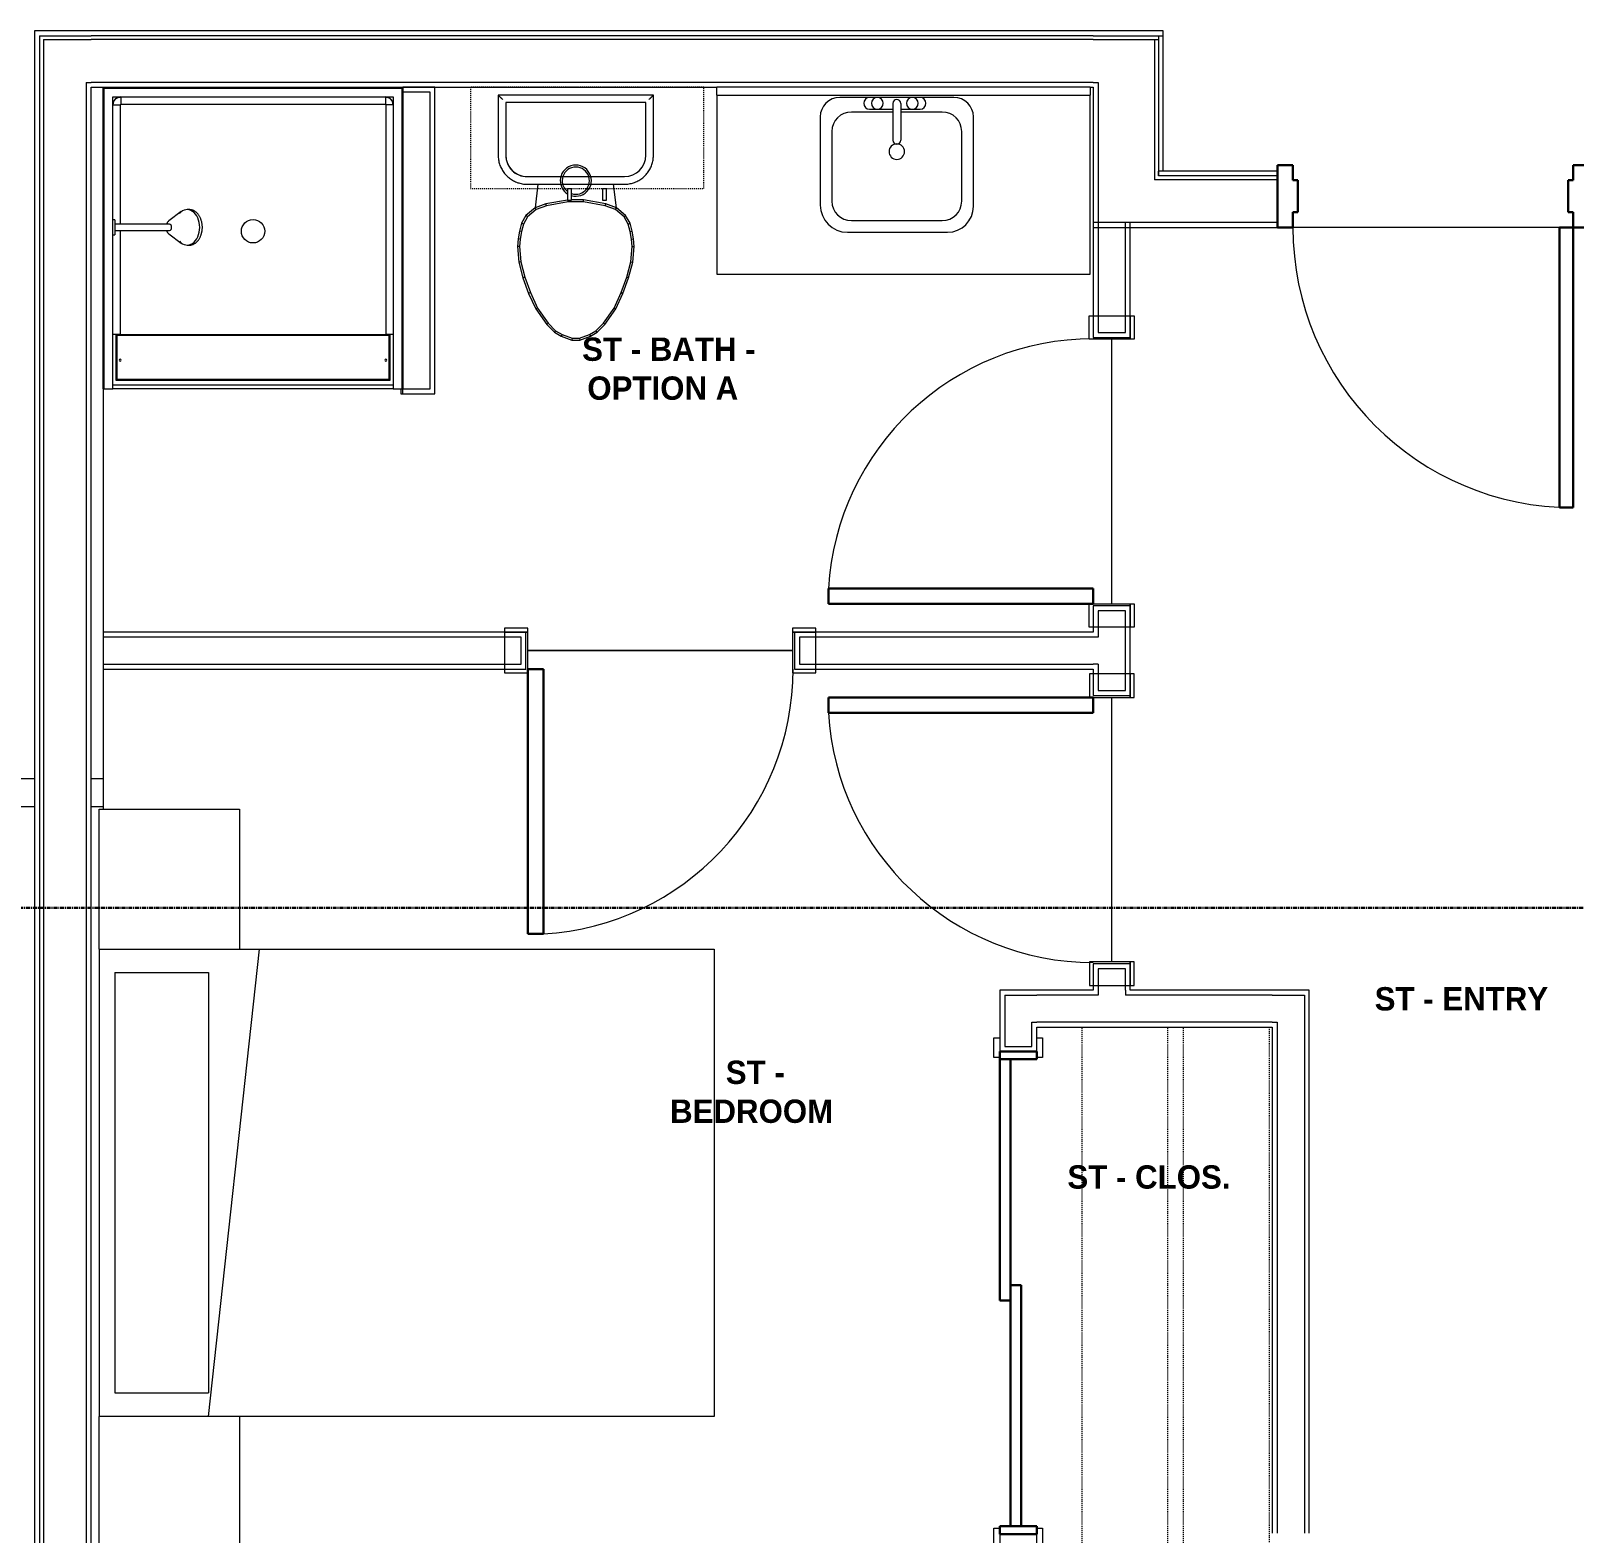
# Model space of a CAD drawing. Header units: inches. Extents: x -4093 to -1777, y 9773 to 12264.
# Drawn here: x -3410.8 to -3212.5, y 11454.9 to 11647.9 of the extents above; entities that cross this region are included whole.
import ezdxf

# ---------------------------------------------------------------- set-up
doc = ezdxf.new("R2010")
doc.units = ezdxf.units.IN
doc.header["$MEASUREMENT"] = 0
doc.linetypes.add('Dash', pattern=[0.25, 0.125, -0.125])
doc.linetypes.add('Grid Line 1_2_', pattern=[0.875, 0.5, -0.125, 0.125, -0.125])
for name, color, linetype, lineweight in [('0-1', 7, 'Continuous', 5), ('0-2', 7, 'Continuous', 9), ('0-3', 8, 'Continuous', 9), ('A-AREA-IDEN', 2, 'Continuous', 9), ('A-DOOR-1', 7, 'Continuous', 9), ('A-DOOR-2', 10, 'Continuous', 30), ('A-DOOR-FRAM-1', 10, 'Continuous', 30), ('A-FLOR-1', 7, 'Continuous', 9), ('A-FLOR-2', 192, 'Continuous', 9), ('A-WALL-1', 7, 'Continuous', 9), ('A-WALL-2', 250, 'Continuous', 18), ('I-FURN-1', 7, 'Continuous', 9), ('I-WALL-1', 7, 'Continuous', 9), ('P-SANR-FIXT-1', 7, 'Continuous', 9), ('Q-CASE-1', 7, 'Continuous', 9), ('Q-CASE-2', 7, 'Dash', 9), ('Q-CASE-HDLN-1', 7, 'Dash', 9), ('S-GRID-1', 1, 'Grid Line 1_2_', 30)]:
    doc.layers.add(name, color=color, linetype=linetype, lineweight=lineweight)
doc.styles.add('Century Gothic_B', font='GOTHICB.TTF', dxfattribs={"height": 3})

# ---------------------------------------------------------------- blocks, each defined once
blk = doc.blocks.new('SLIDING - FLUSH - SLIDING - FLUSH - 5-0 x 6-8-3203586-BACKGROUND - 2ND FLOOR')
at = {"layer": 'A-DOOR-1'}
for p, q in [((-32.75, 3.25), (-30.25, 3.25)), ((-32.75, 2.5), (-32.75, 3.25)), ((-30.25, 2.5), (-32.75, 2.5)), ((-30.25, 3.25), (-30.25, 2.5)), ((30.25, 3.25), (32.75, 3.25)), ((30.25, 2.5), (30.25, 3.25)), ((32.75, 2.5), (30.25, 2.5)), ((32.75, 3.25), (32.75, 2.5)), ((-32.75, -2.25), (-30.25, -2.25)), ((-32.75, -3), (-32.75, -2.25)), ((-30.25, -3), (-32.75, -3)), ((-30.25, -2.25), (-30.25, -3)), ((30.25, -2.25), (32.75, -2.25)), ((30.25, -3), (30.25, -2.25)), ((32.75, -3), (30.25, -3)), ((32.75, -2.25), (32.75, -3))]:
    blk.add_line(p, q, dxfattribs=at)
at = {"layer": 'A-DOOR-2'}
for p, q in [((-1, -0.88), (-1, 0.5)), ((-1, 0.5), (30, 0.5)), ((30, 0.5), (30, -0.88)), ((-30, -2.25), (-30, -0.88)), ((-30, -0.88), (1, -0.88)), ((30, -0.88), (-1, -0.88)), ((1, -0.88), (1, -2.25)), ((1, -2.25), (-30, -2.25))]:
    blk.add_line(p, q, dxfattribs=at)
at = {"layer": 'A-DOOR-FRAM-1'}
for p, q in [((-31, -2.25), (-31, 2.5)), ((-31, 2.5), (-30, 2.5)), ((-30, 2.5), (-30, -2.25)), ((30, 2.5), (31, 2.5)), ((30, -2.25), (30, 2.5)), ((31, 2.5), (31, -2.25)), ((-30, -2.25), (-31, -2.25)), ((31, -2.25), (30, -2.25))]:
    blk.add_line(p, q, dxfattribs=at)
blk = doc.blocks.new('SWING - SINGLE - FLUSH - SWING - FLUSH - 2-10 x 6-8 - PRIVACY-4346066-BACKGROUND - 2ND FLOOR')
at = {"layer": 'A-DOOR-1'}
for p, q in [((-17, 2.87), (-20, 2.87)), ((-20, 2.87), (-20, -2.38)), ((-17, -2.38), (-17, 2.87)), ((20, 2.87), (17, 2.87)), ((17, 2.87), (17, -2.38)), ((20, -2.38), (20, 2.87)), ((-20, -2.38), (-17, -2.38)), ((-17, -2.38), (-20, -2.38)), ((-20, -2.38), (-20, -2.88)), ((-20, -2.88), (-17, -2.88)), ((-17, -2.88), (-17, -2.38)), ((17, -2.38), (20, -2.38)), ((20, -2.38), (17, -2.38)), ((17, -2.38), (17, -2.88)), ((17, -2.88), (20, -2.88)), ((20, -2.88), (20, -2.38))]:
    blk.add_line(p, q, dxfattribs=at)
blk.add_arc((17, 2.37), 34.07, 93.3657, 180, dxfattribs=at)
at = {"layer": 'A-DOOR-2'}
for p, q in [((15, 2.37), (15, 36.38)), ((17, 36.38), (15, 36.38)), ((17, 2.37), (17, 36.38)), ((17, 2.37), (15, 2.37))]:
    blk.add_line(p, q, dxfattribs=at)
blk = doc.blocks.new('OD_CW_Closet - OD_CW_Closet-3786599-BACKGROUND - 2ND FLOOR')
at = {"layer": 'Q-CASE-HDLN-1'}
for p, q in [((0.74, -24), (0.74, 0)), ((0.74, 0), (68.99, 0)), ((68.99, 0), (68.99, -24)), ((0.74, -11), (68.99, -11)), ((0.74, -13), (68.99, -13)), ((68.99, -24), (0.74, -24))]:
    blk.add_line(p, q, dxfattribs=at)
blk = doc.blocks.new('SWING - SINGLE - FLUSH - SWING - FLUSH - 2-10 x 6-8 - PRIVACY-4346067-BACKGROUND - 2ND FLOOR')
at = {"layer": 'A-DOOR-1'}
for p, q in [((-17, 2.87), (-20, 2.87)), ((-20, 2.87), (-20, -2.38)), ((-17, -2.38), (-17, 2.87)), ((20, 2.87), (17, 2.87)), ((17, 2.87), (17, -2.38)), ((20, -2.38), (20, 2.87)), ((-20, -2.38), (-17, -2.38)), ((-17, -2.38), (-20, -2.38)), ((-20, -2.38), (-20, -2.88)), ((-20, -2.88), (-17, -2.88)), ((-17, -2.88), (-17, -2.38)), ((17, -2.38), (20, -2.38)), ((20, -2.38), (17, -2.38)), ((17, -2.38), (17, -2.88)), ((17, -2.88), (20, -2.88)), ((20, -2.88), (20, -2.38))]:
    blk.add_line(p, q, dxfattribs=at)
blk.add_arc((17, 2.37), 34.07, 93.3657, 180, dxfattribs=at)
at = {"layer": 'A-DOOR-2'}
for p, q in [((15, 2.37), (15, 36.38)), ((17, 36.38), (15, 36.38)), ((17, 2.37), (17, 36.38)), ((17, 2.37), (15, 2.37))]:
    blk.add_line(p, q, dxfattribs=at)
blk = doc.blocks.new('Bed-Standard - Queen 60_ x 79_-V64-BACKGROUND - 2ND FLOOR')
at = {"layer": 'I-FURN-1'}
for p, q in [((-19.31, 41.3), (40.69, 41.3)), ((-19.31, -37.7), (-19.31, 41.3)), ((40.69, 41.3), (40.69, -37.7)), ((40.69, -23.7), (-19.31, -17.13)), ((-16.31, -23.7), (37.69, -23.7)), ((-16.31, -35.7), (-16.31, -23.7)), ((37.69, -35.7), (37.69, -23.7)), ((-16.31, -35.7), (37.69, -35.7)), ((40.69, -37.7), (-19.31, -37.7))]:
    blk.add_line(p, q, dxfattribs=at)
blk = doc.blocks.new('M_Sink Vanity-Square - 500 x 440mm-1352614-BACKGROUND - 2ND FLOOR')
at = {"layer": 'P-SANR-FIXT-1'}
for p, q in [((7.96, 7.09), (-6.72, 7.09)), ((3.62, 7.09), (-2.88, 7.09)), ((0.12, 6.33), (0.12, 1.59)), ((1.12, 6.33), (1.12, 1.59)), ((-9.22, 4.59), (-9.22, -6.73)), ((0.12, 5.22), (-5.22, 5.22)), ((-2.88, 5.59), (0.12, 5.59)), ((1.12, 5.59), (3.62, 5.59)), ((6.46, 5.22), (1.12, 5.22)), ((10.46, -6.91), (10.46, 4.59)), ((-7.72, 2.72), (-7.72, -6.23)), ((8.96, -6.23), (8.96, 2.72)), ((-5.22, -8.73), (6.46, -8.73)), ((-5.72, -10.23), (7.14, -10.23))]:
    blk.add_line(p, q, dxfattribs=at)
for centre, radius, start, end in [((-6.72, 4.59), 2.5, 90, 180), ((-2.88, 6.34), 0.75, 90, 270), ((-1.88, 6.34), 0.75, 360, 180), ((-1.88, 6.34), 0.75, 180, 0), ((0.62, 6.33), 0.5, 360, 180), ((2.62, 6.34), 0.75, 360, 180), ((2.62, 6.34), 0.75, 180, 360), ((3.62, 6.34), 0.75, 270, 90), ((7.96, 4.59), 2.5, 360, 90), ((-5.22, 2.72), 2.5, 90, 180), ((6.46, 2.72), 2.5, 0, 90), ((0.62, 0.13), 1, 360, 180), ((0.62, 0.13), 1, 180, 0), ((0.62, 1.59), 0.5, 180, 0), ((-5.72, -6.73), 3.5, 180, 270), ((-5.22, -6.23), 2.5, 180, 270), ((6.46, -6.23), 2.5, 270, 0), ((7.14, -6.91), 3.32, 270, 0)]:
    blk.add_arc(centre, radius, start, end, dxfattribs=at)
blk = doc.blocks.new('Toilet-Domestic-3D - Toilet-Domestic-3D-V23-BACKGROUND - 2ND FLOOR')
at = {"layer": 'P-SANR-FIXT-1'}
for p, q in [((-0.5, 12), (-1.87, 11.5)), ((-0.46, 11.75), (-0.5, 12)), ((0.5, 12), (-0.5, 12)), ((0.46, 11.75), (0.5, 12)), ((1.87, 11.5), (0.5, 12)), ((-3.74, 10), (-5.13, 8)), ((-2.74, 11), (-3.74, 10)), ((-3.55, 9.84), (-3.74, 10)), ((-2.59, 10.8), (-3.55, 9.84)), ((-1.87, 11.5), (-2.74, 11)), ((-2.59, 10.8), (-2.74, 11)), ((-1.77, 11.27), (-2.59, 10.8)), ((-1.77, 11.27), (-1.87, 11.5)), ((-0.46, 11.75), (-1.77, 11.27)), ((0.46, 11.75), (-0.46, 11.75)), ((1.77, 11.27), (0.46, 11.75)), ((1.77, 11.27), (1.87, 11.5)), ((2.59, 10.8), (1.77, 11.27)), ((2.74, 11), (1.87, 11.5)), ((2.59, 10.8), (2.74, 11)), ((3.55, 9.84), (2.59, 10.8)), ((3.74, 10), (2.74, 11)), ((3.55, 9.84), (3.74, 10)), ((5.13, 8), (3.74, 10)), ((-5.13, 8), (-6.06, 6)), ((-4.91, 7.88), (-5.13, 8)), ((-3.55, 9.84), (-4.91, 7.88)), ((4.91, 7.88), (3.55, 9.84)), ((4.91, 7.88), (5.13, 8)), ((6.06, 6), (5.13, 8)), ((-6.06, 6), (-6.79, 4)), ((-5.83, 5.9), (-6.06, 6)), ((-4.91, 7.88), (-5.83, 5.9)), ((5.83, 5.9), (4.91, 7.88)), ((5.83, 5.9), (6.06, 6)), ((6.79, 4), (6.06, 6)), ((-6.79, 4), (-7.33, 1.99)), ((-6.55, 3.92), (-6.79, 4)), ((-5.83, 5.9), (-6.55, 3.92)), ((6.55, 3.92), (5.83, 5.9)), ((6.55, 3.92), (6.79, 4)), ((7.33, 1.99), (6.79, 4)), ((-7.33, 1.99), (-7.5, 0)), ((-7.08, 1.95), (-7.33, 1.99)), ((-6.55, 3.92), (-7.08, 1.95)), ((7.08, 1.95), (6.55, 3.92)), ((7.08, 1.95), (7.33, 1.99)), ((7.5, 0), (7.33, 1.99)), ((-7.08, 1.95), (-7.25, 0)), ((7.25, 0), (7.08, 1.95)), ((-7.25, 0), (-7.5, 0)), ((-7.5, 0), (-7.41, -1)), ((-7.16, -0.96), (-7.41, -1)), ((-7.41, -1), (-7.24, -2)), ((-7.25, 0), (-7.16, -0.96)), ((-6.99, -1.95), (-7.24, -2)), ((-7.16, -0.96), (-6.99, -1.95)), ((-6.99, -1.95), (-6.73, -2.9)), ((6.73, -2.9), (6.99, -1.95)), ((6.99, -1.95), (7.16, -0.96)), ((6.99, -1.95), (7.24, -2)), ((7.16, -0.96), (7.25, 0)), ((7.16, -0.96), (7.41, -1)), ((7.24, -2), (7.41, -1)), ((7.25, 0), (7.5, 0)), ((7.41, -1), (7.5, 0)), ((-7.24, -2), (-6.97, -3)), ((-6.73, -2.9), (-6.97, -3)), ((-6.97, -3), (-6.4, -4)), ((-6.73, -2.9), (-6.21, -3.84)), ((-6.4, -4), (-6.21, -3.84)), ((-6.21, -3.84), (-5.08, -4.78)), ((5.08, -4.78), (6.21, -3.84)), ((6.21, -3.84), (6.73, -2.9)), ((6.21, -3.84), (6.4, -4)), ((6.4, -4), (6.97, -3)), ((6.73, -2.9), (6.97, -3)), ((6.97, -3), (7.24, -2)), ((-6.4, -4), (-5.21, -5)), ((-5.08, -4.78), (-5.21, -5)), ((-5.21, -5), (-4.86, -8.02)), ((-5.21, -5), (-3.84, -5.5)), ((-5.08, -4.78), (-3.77, -5.26)), ((-3.77, -5.26), (-3.84, -5.5)), ((-3.84, -5.5), (-1, -6)), ((-3.77, -5.26), (-0.98, -5.75)), ((-0.98, -5.75), (-1, -6)), ((-0.98, -5.75), (0.98, -5.75)), ((0.98, -5.75), (3.77, -5.26)), ((0.98, -5.75), (1, -5.98)), ((1.05, -5.99), (3.84, -5.5)), ((3.77, -5.26), (5.08, -4.78)), ((3.77, -5.26), (3.84, -5.5)), ((3.84, -5.5), (5.21, -5)), ((4.86, -8.02), (5.21, -5)), ((5.08, -4.78), (5.21, -5)), ((5.21, -5), (6.4, -4)), ((-1, -6), (0.56, -6)), ((6.25, -8.02), (-6.25, -8.02)), ((6.25, -9), (-6.25, -9)), ((6.25, -9), (-6.25, -9)), ((-9.98, -11.75), (-9.98, -19.48)), ((-9, -11.75), (-9, -18.5)), ((-9, -11.75), (-9, -18.5)), ((9, -18.5), (9, -11.75)), ((9, -18.5), (9, -11.75)), ((9.98, -19.48), (9.98, -11.75)), ((-9.98, -19.48), (-9.86, -19.36)), ((-9.98, -19.48), (9.98, -19.48)), ((-9, -18.5), (9, -18.5)), ((-9, -18.5), (9, -18.5)), ((9.86, -19.36), (9.98, -19.48))]:
    blk.add_line(p, q, dxfattribs=at)
at = {"layer": 'P-SANR-FIXT-1', "flags": 128}
for points in [[(-6.25, -8.02), (-6.4, -8.03), (-6.55, -8.03), (-6.7, -8.05), (-6.84, -8.07), (-6.99, -8.1), (-7.14, -8.13), (-7.28, -8.17), (-7.42, -8.21), (-7.56, -8.26), (-7.7, -8.32), (-7.84, -8.38), (-7.97, -8.44), (-8.1, -8.52), (-8.23, -8.59), (-8.35, -8.67), (-8.48, -8.76), (-8.59, -8.85), (-8.71, -8.95), (-8.82, -9.05), (-8.92, -9.15), (-9.03, -9.26), (-9.12, -9.38), (-9.22, -9.49), (-9.3, -9.61), (-9.39, -9.74), (-9.46, -9.86), (-9.54, -9.99), (-9.6, -10.13), (-9.67, -10.26), (-9.72, -10.4), (-9.78, -10.54), (-9.82, -10.68), (-9.86, -10.83), (-9.89, -10.97), (-9.92, -11.12), (-9.95, -11.26), (-9.96, -11.41), (-9.97, -11.56), (-9.98, -11.71), (-9.98, -11.75)], [(9.98, -11.75), (9.97, -11.6), (9.97, -11.45), (9.95, -11.3), (9.93, -11.16), (9.9, -11.01), (9.87, -10.86), (9.83, -10.72), (9.79, -10.58), (9.74, -10.44), (9.68, -10.3), (9.62, -10.16), (9.56, -10.03), (9.48, -9.9), (9.41, -9.77), (9.33, -9.65), (9.24, -9.52), (9.15, -9.41), (9.05, -9.29), (8.95, -9.18), (8.85, -9.08), (8.74, -8.97), (8.62, -8.88), (8.51, -8.78), (8.39, -8.7), (8.26, -8.61), (8.14, -8.54), (8.01, -8.46), (7.87, -8.4), (7.74, -8.33), (7.6, -8.28), (7.46, -8.22), (7.32, -8.18), (7.17, -8.14), (7.03, -8.11), (6.88, -8.08), (6.74, -8.05), (6.59, -8.04), (6.44, -8.03), (6.29, -8.02), (6.25, -8.02)]]:
    blk.add_lwpolyline(points, dxfattribs=at)
at = {"layer": 'P-SANR-FIXT-1'}
for centre, radius, start, end in [((0, -8.48), 2, 73.137, 0), ((0, -8.48), 1.75, 70.983, 0), ((0, -8.48), 2, 0, 57.9286), ((0, -8.48), 1.75, 0, 51.2446), ((-6.25, -11.75), 2.75, 90, 180), ((-6.25, -11.75), 2.75, 90, 180), ((6.25, -11.75), 2.75, 0, 90), ((6.25, -11.75), 2.75, 360, 90)]:
    blk.add_arc(centre, radius, start, end, dxfattribs=at)
for points in [[(-9.98, -19.48), (-9.98, -19.48), (-9.98, -19.48), (-9.98, -19.48)], [(9.98, -19.48), (9.98, -19.48), (9.98, -19.48), (9.98, -19.48)]]:
    blk.add_open_spline(points, degree=3, dxfattribs=at)
for points, knots in [([(-9.86, -19.36), (-9.86, -19.36), (-9.85, -19.35), (-9.82, -19.32), (-9.8, -19.3), (-9.78, -19.28), (-9.75, -19.25), (-9.71, -19.21), (-9.66, -19.16), (-9.6, -19.1), (-9.55, -19.05), (-9.47, -18.97), (-9.41, -18.91), (-9.37, -18.87)], [0, 0, 0, 0, 0.166667, 0.25, 0.291667, 0.333333, 0.416667, 0.5, 0.583333, 0.666667, 0.75, 0.833333, 1, 1, 1, 1]), ([(9.37, -18.87), (9.41, -18.91), (9.47, -18.97), (9.55, -19.05), (9.6, -19.1), (9.66, -19.16), (9.71, -19.21), (9.75, -19.25), (9.78, -19.28), (9.8, -19.3), (9.82, -19.32), (9.85, -19.35), (9.86, -19.36), (9.86, -19.36)], [-1, -1, -1, -1, -0.833333, -0.75, -0.666667, -0.583333, -0.5, -0.416667, -0.333333, -0.291667, -0.25, -0.166667, 0, 0, 0, 0])]:
    blk.add_open_spline(points, degree=3, knots=knots, dxfattribs=at)
blk = doc.blocks.new('Bath Vanity - Bath Vanity 48_-V24-BACKGROUND - 2ND FLOOR')
at = {"layer": 'Q-CASE-1'}
for p, q in [((-23.26, -1), (-23.26, -24)), ((24.74, -24), (24.74, -1)), ((-23.26, -24), (24.74, -24))]:
    blk.add_line(p, q, dxfattribs=at)
blk = doc.blocks.new('BATHROOM MIRROR - BATHROOM MIRROR 48_-3124766-BACKGROUND - 2ND FLOOR')
at = {"layer": 'Q-CASE-1'}
for p, q in [((24.74, 24), (-23.26, 24)), ((-23.26, 23), (-23.26, 24)), ((24.74, 24), (24.74, 23)), ((-23.26, 23), (24.74, 23))]:
    blk.add_line(p, q, dxfattribs=at)
blk = doc.blocks.new('300 Series Wall Hung Cabinet_326 - 30_-2909952-BACKGROUND - 2ND FLOOR')
at = {"layer": 'Q-CASE-1'}
for p, q in [((-2.5, -13.19), (-2.01, -13.19)), ((-2.5, -13.19), (-2.5, -14.69)), ((-2.01, -14.69), (-2.01, -13.19)), ((2, -13.19), (2.49, -13.19)), ((2, -13.19), (2, -14.69)), ((2.49, -14.69), (2.49, -13.19)), ((-2.5, -14.69), (-2.01, -14.69)), ((2, -14.69), (2.49, -14.69))]:
    blk.add_line(p, q, dxfattribs=at)
at = {"layer": 'Q-CASE-2'}
for p, q in [((15, -0.19), (-15, -0.19)), ((-15, -0.19), (-15, -13.19)), ((15, -13.19), (15, -0.19)), ((-15, -13.19), (15, -13.19))]:
    blk.add_line(p, q, dxfattribs=at)
blk = doc.blocks.new('SWING - SINGLE - FLUSH - SWING - FLUSH - 2-10 x 6-8 - PRIVACY-4346070-BACKGROUND - 2ND FLOOR')
at = {"layer": 'A-DOOR-1'}
for p, q in [((-20, 2.37), (-20, 2.87)), ((-20, 2.87), (-17, 2.87)), ((-20, 2.37), (-17, 2.37)), ((-20, -2.88), (-20, 2.37)), ((-17, 2.37), (-20, 2.37)), ((-17, 2.87), (-17, 2.37)), ((-17, 2.37), (-17, -2.88)), ((17, 2.37), (17, 2.87)), ((17, 2.87), (20, 2.87)), ((17, 2.37), (20, 2.37)), ((17, -2.88), (17, 2.37)), ((20, 2.37), (17, 2.37)), ((20, 2.87), (20, 2.37)), ((20, 2.37), (20, -2.88)), ((-17, -2.88), (-20, -2.88)), ((20, -2.88), (17, -2.88))]:
    blk.add_line(p, q, dxfattribs=at)
blk.add_arc((17, -2.38), 34.07, 180, 266.6343, dxfattribs=at)
at = {"layer": 'A-DOOR-2'}
for p, q in [((15, -2.38), (15, -36.38)), ((17, -2.38), (15, -2.38)), ((17, -2.38), (17, -36.38)), ((17, -36.38), (15, -36.38))]:
    blk.add_line(p, q, dxfattribs=at)
blk = doc.blocks.new('Table-Night Stand - 18_ x 18_ x 24_-1372838-BACKGROUND - 2ND FLOOR')
at = {"layer": 'I-FURN-1'}
for p, q in [((0.15, 0), (18.15, 0)), ((18.15, 0), (18.15, -18)), ((18.15, -18), (0.15, -18))]:
    blk.add_line(p, q, dxfattribs=at)
blk = doc.blocks.new('Table-Night Stand - 18_ x 18_ x 24_-V10-BACKGROUND - 2ND FLOOR')
at = {"layer": 'I-FURN-1'}
for p, q in [((0.15, 0), (18.15, 0)), ((0.15, -18), (0.15, 0)), ((18.15, -18), (0.15, -18))]:
    blk.add_line(p, q, dxfattribs=at)
blk = doc.blocks.new('The Shower - The Shower-V88-BACKGROUND - 2ND FLOOR')
at = {"layer": 'P-SANR-FIXT-1'}
for p, q in [((0, 39.25), (0.12, 39.25)), ((0, 0.5), (0, 39.25)), ((1.25, 39.25), (0.12, 39.25)), ((0.12, 0.62), (0.12, 39.25)), ((1.25, 39.25), (37.25, 39.25)), ((1.25, 38.75), (1.25, 39.25)), ((1.25, 1.75), (1.25, 39.25)), ((37.25, 38.75), (1.25, 38.75)), ((1.62, 38.13), (1.62, 32.27)), ((36.88, 38.13), (1.62, 38.13)), ((36.75, 38), (1.75, 38)), ((1.75, 38), (1.75, 32.38)), ((36.75, 32.38), (36.75, 38)), ((36.88, 32.27), (36.88, 38.13)), ((37.25, 39.25), (37.25, 38.75)), ((38.38, 39.25), (37.25, 39.25)), ((37.25, 39.25), (37.25, 19.48)), ((38.38, 39.25), (38.5, 39.25)), ((38.38, 39.25), (38.38, 0.62)), ((38.5, 39.25), (38.5, 0.5)), ((1.75, 32.38), (36.75, 32.38)), ((2.2, 2.75), (2.2, 32.27)), ((36.3, 32.27), (2.2, 32.27)), ((36.3, 18.89), (36.3, 32.27)), ((36.3, 2.75), (36.3, 18.11)), ((37.25, 17.52), (37.25, 1.75)), ((1.28, 2.51), (1.3, 2.43)), ((1.4, 2.23), (1.42, 2.2)), ((1.51, 2.08), (1.58, 2.01)), ((2.25, 2.7), (36.25, 2.7)), ((36.92, 2.01), (36.99, 2.08)), ((37.08, 2.2), (37.1, 2.23)), ((37.2, 2.43), (37.22, 2.51)), ((38.5, 0.5), (0, 0.5)), ((38.38, 0.62), (0.12, 0.62)), ((37.25, 1.75), (1.25, 1.75)), ((1.7, 1.92), (1.73, 1.9)), ((1.93, 1.8), (2.01, 1.78)), ((2.25, 1.75), (2.25, 1.77)), ((2.25, 1.77), (36.25, 1.77)), ((36.25, 1.75), (36.25, 1.77)), ((36.49, 1.78), (36.57, 1.8)), ((36.77, 1.9), (36.8, 1.92))]:
    blk.add_line(p, q, dxfattribs=at)
blk.add_circle((19.25, 19), 1.5, dxfattribs=at)
for centre, radius, start, end in [((2.2, 35.56), 0.125, 0, 180), ((2.2, 35.56), 0.125, 180, 0), ((36.3, 35.56), 0.125, 0, 180), ((36.3, 35.56), 0.125, 180, 0), ((2.25, 2.75), 1, 180, 270), ((36.25, 2.75), 1, 270, 0)]:
    blk.add_arc(centre, radius, start, end, dxfattribs=at)
for centre, major_axis, start_param, end_param in [((2.2, 32.28), (-0.95, 0), 0, 1.570796), ((36.3, 32.28), (0.95, 0), 4.712389, 6.283185)]:
    blk.add_ellipse(centre, major_axis=major_axis, ratio=0.019505, start_param=start_param, end_param=end_param, dxfattribs=at)
for points, knots in [([(1.25, 2.77), (1.25, 2.77), (1.27, 2.76), (1.4, 2.76), (1.64, 2.75), (1.95, 2.75), (2.12, 2.75), (2.2, 2.75)], [-1, -1, -1, -1, -0.833333, -0.666667, -0.333333, -0.166667, 0, 0, 0, 0]), ([(1.25, 2.77), (1.25, 2.7), (1.26, 2.57), (1.34, 2.32), (1.52, 2.04), (1.8, 1.86), (2.05, 1.78), (2.18, 1.77), (2.25, 1.77)], [-1, -1, -1, -1, -0.875, -0.75, -0.5, -0.25, -0.125, 0, 0, 0, 0]), ([(1.59, 2), (1.54, 2.04), (1.47, 2.12), (1.41, 2.21), (1.38, 2.25)], [0.4611793, 0.4611793, 0.4611793, 0.4611793, 0.5714286, 0.6665731, 0.6665731, 0.6665731, 0.6665731]), ([(2.2, 2.75), (2.2, 2.74), (2.2, 2.74), (2.2, 2.73), (2.21, 2.72), (2.21, 2.72), (2.22, 2.71), (2.23, 2.71), (2.24, 2.7), (2.24, 2.7), (2.25, 2.7), (2.25, 2.7)], [-1, -1, -1, -1, -0.833333, -0.75, -0.666667, -0.583333, -0.416667, -0.291667, -0.208333, -0.083333, 0, 0, 0, 0]), ([(36.25, 1.77), (36.32, 1.77), (36.45, 1.78), (36.7, 1.86), (36.98, 2.04), (37.16, 2.32), (37.24, 2.57), (37.25, 2.7), (37.25, 2.77)], [-1, -1, -1, -1, -0.875, -0.75, -0.5, -0.25, -0.125, 0, 0, 0, 0]), ([(36.25, 2.7), (36.26, 2.7), (36.26, 2.7), (36.27, 2.7), (36.28, 2.71), (36.28, 2.71), (36.29, 2.72), (36.29, 2.73), (36.3, 2.74), (36.3, 2.74), (36.3, 2.75), (36.3, 2.75)], [-1, -1, -1, -1, -0.833333, -0.75, -0.666667, -0.583333, -0.416667, -0.291667, -0.208333, -0.083333, 0, 0, 0, 0]), ([(36.25, 1.8), (36.25, 1.82), (36.25, 1.91), (36.25, 2.14), (36.25, 2.45), (36.25, 2.62), (36.25, 2.7)], [-0.8333333, -0.8333333, -0.8333333, -0.8333333, -0.6666667, -0.3333333, -0.1666667, 0, 0, 0, 0]), ([(37.01, 2.1), (36.97, 2.05), (36.89, 1.97), (36.79, 1.91), (36.75, 1.88)], [0.4475924, 0.4475924, 0.4475924, 0.4475924, 0.5714286, 0.6665731, 0.6665731, 0.6665731, 0.6665731]), ([(37.19, 2.42), (37.18, 2.38), (37.16, 2.33), (37.13, 2.27), (37.12, 2.25)], [0.2174647, 0.2174647, 0.2174647, 0.2174647, 0.2857143, 0.3333068, 0.3333068, 0.3333068, 0.3333068]), ([(2.25, 1.75), (2.17, 1.75), (2.03, 1.77), (1.86, 1.82), (1.77, 1.87), (1.75, 1.88)], [0, 0, 0, 0, 0.1428571, 0.2857143, 0.3333068, 0.3333068, 0.3333068, 0.3333068]), ([(36.75, 1.88), (36.7, 1.85), (36.59, 1.8), (36.42, 1.76), (36.31, 1.75), (36.25, 1.75)], [0.6666667, 0.6666667, 0.6666667, 0.6666667, 0.7857143, 0.8928571, 1, 1, 1, 1])]:
    blk.add_open_spline(points, degree=3, knots=knots, dxfattribs=at)
for points in [[(1.25, 2.71), (1.25, 2.72), (1.25, 2.74), (1.25, 2.75)], [(1.38, 2.25), (1.37, 2.27), (1.36, 2.3), (1.35, 2.32)], [(2.25, 1.8), (2.25, 1.82), (2.25, 1.88), (2.25, 2.03), (2.25, 2.22), (2.25, 2.45), (2.25, 2.62), (2.25, 2.7)], [(37.25, 2.77), (37.25, 2.77), (37.23, 2.76), (37.13, 2.76), (36.98, 2.76), (36.78, 2.75), (36.55, 2.75), (36.38, 2.75), (36.3, 2.75)], [(37.12, 2.25), (37.09, 2.21), (37.07, 2.18), (37.04, 2.14)], [(37.25, 2.75), (37.25, 2.72), (37.25, 2.7), (37.25, 2.67)], [(1.75, 1.88), (1.71, 1.91), (1.67, 1.94), (1.63, 1.97)]]:
    blk.add_open_spline(points, degree=3, dxfattribs=at)
blk = doc.blocks.new('Shower Head - Shower Head-3265626-BACKGROUND - 2ND FLOOR')
at = {"layer": 'P-SANR-FIXT-1'}
for p, q in [((-0.98, 0), (-0.98, -0.26)), ((-0.98, 0), (0.98, 0)), ((0.98, -0.26), (-0.98, -0.26)), ((-0.39, -0.26), (-0.39, -1)), ((0.39, -1), (0.39, -0.26)), ((0.98, -0.26), (0.98, 0)), ((-0.84, -7.19), (-2.02, -8.78)), ((-0.39, -6.01), (-0.39, -7.27)), ((0.39, -7.27), (0.39, -6.01)), ((2.02, -8.78), (0.84, -7.19)), ((-2.28, -9.54), (-2.28, -9.81)), ((2.28, -9.81), (2.28, -9.54))]:
    blk.add_line(p, q, dxfattribs=at)
at = {"layer": 'P-SANR-FIXT-1', "flags": 128}
for points in [[(-0.39, -1), (-0.39, -1.29), (-0.39, -1.57), (-0.39, -1.85), (-0.39, -2.13), (-0.39, -2.41), (-0.39, -2.69), (-0.39, -2.96), (-0.39, -3.23), (-0.39, -3.5), (-0.39, -3.76), (-0.39, -4.02), (-0.39, -4.27), (-0.39, -4.52), (-0.39, -4.77), (-0.39, -5), (-0.39, -5.23), (-0.39, -5.46), (-0.39, -5.67), (-0.39, -5.88), (-0.39, -6.01)], [(0.39, -6.01), (0.39, -5.81), (0.39, -5.6), (0.39, -5.38), (0.39, -5.15), (0.39, -4.92), (0.39, -4.68), (0.39, -4.43), (0.39, -4.18), (0.39, -3.93), (0.39, -3.67), (0.39, -3.4), (0.39, -3.13), (0.39, -2.86), (0.39, -2.59), (0.39, -2.31), (0.39, -2.03), (0.39, -1.75), (0.39, -1.46), (0.39, -1.18), (0.39, -1)], [(-0.39, -6.87), (-0.43, -6.88), (-0.46, -6.9), (-0.49, -6.91), (-0.52, -6.93), (-0.55, -6.94), (-0.58, -6.96), (-0.61, -6.98), (-0.64, -7), (-0.67, -7.03), (-0.7, -7.05), (-0.73, -7.07), (-0.76, -7.1), (-0.78, -7.13), (-0.81, -7.16), (-0.83, -7.19), (-0.84, -7.19)], [(0.84, -7.19), (0.81, -7.16), (0.79, -7.13), (0.76, -7.1), (0.73, -7.08), (0.7, -7.05), (0.68, -7.03), (0.65, -7.01), (0.62, -6.98), (0.59, -6.97), (0.56, -6.95), (0.53, -6.93), (0.49, -6.91), (0.46, -6.9), (0.43, -6.89), (0.4, -6.87)], [(-2.28, -9.81), (-2.28, -9.88), (-2.28, -9.95), (-2.27, -10.02), (-2.25, -10.09), (-2.24, -10.16), (-2.21, -10.23), (-2.19, -10.3), (-2.16, -10.36), (-2.13, -10.43), (-2.09, -10.49), (-2.05, -10.55), (-2.01, -10.61), (-1.97, -10.67), (-1.92, -10.73), (-1.86, -10.79), (-1.81, -10.84), (-1.75, -10.89), (-1.69, -10.94), (-1.63, -10.99), (-1.57, -11.04), (-1.5, -11.08), (-1.43, -11.12), (-1.36, -11.16), (-1.28, -11.2), (-1.21, -11.24), (-1.13, -11.27), (-1.05, -11.3), (-0.97, -11.33), (-0.89, -11.36), (-0.81, -11.38), (-0.72, -11.4), (-0.64, -11.42), (-0.55, -11.44), (-0.47, -11.45), (-0.38, -11.46), (-0.29, -11.47), (-0.2, -11.48), (-0.11, -11.49), (-0.02, -11.49), (0, -11.49)], [(0, -11.49), (0.09, -11.49), (0.18, -11.48), (0.27, -11.48), (0.35, -11.47), (0.44, -11.46), (0.53, -11.44), (0.62, -11.43), (0.7, -11.41), (0.79, -11.39), (0.87, -11.36), (0.95, -11.34), (1.03, -11.31), (1.11, -11.28), (1.19, -11.25), (1.26, -11.21), (1.34, -11.17), (1.41, -11.13), (1.48, -11.09), (1.55, -11.05), (1.61, -11), (1.68, -10.95), (1.74, -10.9), (1.8, -10.85), (1.85, -10.8), (1.9, -10.74), (1.95, -10.69), (2, -10.63), (2.04, -10.57), (2.08, -10.51), (2.12, -10.44), (2.15, -10.38), (2.18, -10.31), (2.21, -10.25), (2.23, -10.18), (2.25, -10.11), (2.26, -10.04), (2.27, -9.97), (2.28, -9.9), (2.28, -9.83), (2.28, -9.81)]]:
    blk.add_lwpolyline(points, dxfattribs=at)
at = {"layer": 'P-SANR-FIXT-1'}
for centre, major_axis, start_param, end_param in [((0, -7.27), (0.394, 0), 3.141593, 4.712389), ((0, -7.27), (-0.394, 0), 1.570796, 3.141593), ((0, -9.54), (2.28, 0), 2.468394, 4.712389), ((0, -9.54), (-2.28, 0), 1.570796, 3.814791)]:
    blk.add_ellipse(centre, major_axis=major_axis, ratio=0.707107, start_param=start_param, end_param=end_param, dxfattribs=at)
blk = doc.blocks.new('CTR - 1st Phase - Unit Layouts_rvt-1-BACKGROUND - 2ND FLOOR')
at = {"layer": 'A-FLOR-1'}
for p, q in [((-3214.39, 11622.61), (-3248.64, 11622.61)), ((-3271.92, 11574.24), (-3271.92, 11608.24)), ((-3401.49, 11601.87), (-3401.49, 11570.62)), ((-3312.92, 11568.24), (-3346.92, 11568.24)), ((-3346.92, 11568.24), (-3312.92, 11568.24)), ((-3401.49, 11565.87), (-3401.49, 11547.87)), ((-3271.92, 11528.24), (-3271.92, 11562.24))]:
    blk.add_line(p, q, dxfattribs=at)
at = {"layer": 'A-WALL-1'}
for p, q in [((-3359.49, 11640.62), (-3362.99, 11640.62)), ((-3358.86, 11640.62), (-3359.49, 11640.62)), ((-3358.86, 11601.24), (-3358.86, 11640.62)), ((-3274.3, 11623.24), (-3274.3, 11608.49)), ((-3269.55, 11623.24), (-3274.3, 11623.24)), ((-3269.55, 11608.49), (-3269.55, 11623.24)), ((-3274.3, 11608.49), (-3269.55, 11608.49)), ((-3363.24, 11601.87), (-3363.24, 11601.24)), ((-3363.24, 11601.24), (-3362.99, 11601.24)), ((-3362.99, 11601.24), (-3359.49, 11601.24)), ((-3359.49, 11601.24), (-3358.86, 11601.24)), ((-3274.3, 11573.99), (-3274.3, 11570.62)), ((-3269.55, 11573.99), (-3274.3, 11573.99)), ((-3269.55, 11562.49), (-3269.55, 11573.99)), ((-3347.17, 11570.62), (-3401.49, 11570.62)), ((-3401.49, 11570.62), (-3401.49, 11565.87)), ((-3347.17, 11565.87), (-3347.17, 11570.62)), ((-3274.3, 11570.62), (-3312.67, 11570.62)), ((-3312.67, 11570.62), (-3312.67, 11565.87)), ((-3401.49, 11565.87), (-3347.17, 11565.87)), ((-3312.67, 11565.87), (-3274.3, 11565.87)), ((-3274.3, 11565.87), (-3274.3, 11562.49)), ((-3274.3, 11562.49), (-3269.55, 11562.49)), ((-3274.3, 11527.99), (-3274.3, 11524.62)), ((-3269.55, 11527.99), (-3274.3, 11527.99)), ((-3269.55, 11524.62), (-3269.55, 11527.99)), ((-3286.3, 11524.62), (-3286.3, 11516.74)), ((-3285.67, 11524.62), (-3286.3, 11524.62)), ((-3281.55, 11524.62), (-3285.67, 11524.62)), ((-3274.3, 11524.62), (-3281.55, 11524.62)), ((-3251.3, 11524.62), (-3269.55, 11524.62)), ((-3247.17, 11524.62), (-3251.3, 11524.62)), ((-3246.55, 11524.62), (-3247.17, 11524.62)), ((-3246.55, 11454.86), (-3246.55, 11524.62)), ((-3281.55, 11516.74), (-3281.55, 11519.87)), ((-3281.55, 11519.87), (-3251.3, 11519.87)), ((-3251.3, 11519.87), (-3251.3, 11454.86)), ((-3286.3, 11516.74), (-3281.55, 11516.74))]:
    blk.add_line(p, q, dxfattribs=at)
at = {"layer": 'A-WALL-2'}
for p, q in [((-3359.49, 11639.99), (-3362.99, 11639.99)), ((-3359.49, 11601.87), (-3359.49, 11639.99)), ((-3273.67, 11623.24), (-3273.67, 11609.12)), ((-3270.17, 11609.12), (-3270.17, 11623.24)), ((-3273.67, 11609.12), (-3271.92, 11609.12)), ((-3271.92, 11609.12), (-3270.17, 11609.12)), ((-3362.99, 11601.24), (-3362.99, 11601.87)), ((-3362.99, 11601.87), (-3359.49, 11601.87)), ((-3362.99, 11601.24), (-3362.99, 11601.87)), ((-3273.67, 11573.37), (-3273.67, 11569.99)), ((-3271.92, 11573.37), (-3273.67, 11573.37)), ((-3270.17, 11573.37), (-3271.92, 11573.37)), ((-3270.17, 11563.12), (-3270.17, 11573.37)), ((-3347.8, 11569.99), (-3401.49, 11569.99)), ((-3347.8, 11568.24), (-3347.8, 11569.99)), ((-3274.3, 11569.99), (-3312.05, 11569.99)), ((-3312.05, 11569.99), (-3312.05, 11568.24)), ((-3273.67, 11569.99), (-3274.3, 11569.99)), ((-3347.8, 11566.49), (-3347.8, 11568.24)), ((-3312.05, 11568.24), (-3312.05, 11566.49)), ((-3401.49, 11566.49), (-3347.8, 11566.49)), ((-3312.05, 11566.49), (-3274.3, 11566.49)), ((-3273.67, 11566.49), (-3274.3, 11566.49)), ((-3273.67, 11566.49), (-3273.67, 11563.12)), ((-3273.67, 11563.12), (-3271.92, 11563.12)), ((-3271.92, 11563.12), (-3270.17, 11563.12)), ((-3273.67, 11527.37), (-3273.67, 11524.62)), ((-3271.92, 11527.37), (-3273.67, 11527.37)), ((-3270.17, 11527.37), (-3271.92, 11527.37)), ((-3270.17, 11524.62), (-3270.17, 11527.37)), ((-3285.67, 11523.99), (-3285.67, 11517.37)), ((-3285.67, 11523.99), (-3282.17, 11523.99)), ((-3282.17, 11523.99), (-3281.55, 11523.99)), ((-3273.67, 11523.99), (-3281.55, 11523.99)), ((-3273.67, 11524.62), (-3273.67, 11523.99)), ((-3270.17, 11524.62), (-3270.17, 11523.99)), ((-3251.3, 11523.99), (-3270.17, 11523.99)), ((-3251.3, 11523.99), (-3250.67, 11523.99)), ((-3250.67, 11523.99), (-3247.17, 11523.99)), ((-3247.17, 11523.99), (-3247.17, 11454.86)), ((-3282.17, 11517.37), (-3282.17, 11520.49)), ((-3282.17, 11520.49), (-3281.55, 11520.49)), ((-3251.3, 11520.49), (-3281.55, 11520.49)), ((-3251.3, 11520.49), (-3250.67, 11520.49)), ((-3250.67, 11520.49), (-3250.67, 11454.86)), ((-3285.67, 11517.37), (-3283.92, 11517.37)), ((-3283.92, 11517.37), (-3282.17, 11517.37))]:
    blk.add_line(p, q, dxfattribs=at)
at = {"layer": '0-2'}
for name, p, rotation in [('The Shower - The Shower-V88-BACKGROUND - 2ND FLOOR', (-3362.99, 11641.12), 180), ('Toilet-Domestic-3D - Toilet-Domestic-3D-V23-BACKGROUND - 2ND FLOOR', (-3340.77, 11620.14), 180), ('Shower Head - Shower Head-3265626-BACKGROUND - 2ND FLOOR', (-3400.24, 11622.62), 90.00000000008119), ('SWING - SINGLE - FLUSH - SWING - FLUSH - 2-10 x 6-8 - PRIVACY-4346070-BACKGROUND - 2ND FLOOR', (-3271.92, 11591.24), 269.9999999999674), ('SWING - SINGLE - FLUSH - SWING - FLUSH - 2-10 x 6-8 - PRIVACY-4346067-BACKGROUND - 2ND FLOOR', (-3329.92, 11568.24), 180), ('SWING - SINGLE - FLUSH - SWING - FLUSH - 2-10 x 6-8 - PRIVACY-4346066-BACKGROUND - 2ND FLOOR', (-3271.92, 11545.24), 89.9999999999674), ('Table-Night Stand - 18_ x 18_ x 24_-V10-BACKGROUND - 2ND FLOOR', (-3383.99, 11548.02), 269.9999999999716), ('Bed-Standard - Queen 60_ x 79_-V64-BACKGROUND - 2ND FLOOR', (-3364.28, 11510.56), 269.9999999999716), ('OD_CW_Closet - OD_CW_Closet-3786599-BACKGROUND - 2ND FLOOR', (-3275.71, 11450.88), 89.99999999997934), ('SLIDING - FLUSH - SLIDING - FLUSH - 5-0 x 6-8-3203586-BACKGROUND - 2ND FLOOR', (-3284.05, 11485.74), 269.9999999999554), ('Table-Night Stand - 18_ x 18_ x 24_-1372838-BACKGROUND - 2ND FLOOR', (-3383.99, 11470.02), 269.9999999999716)]:
    blk.add_blockref(name, p, dxfattribs=dict(at, rotation=rotation))
for name, p in [('300 Series Wall Hung Cabinet_326 - 30_-2909952-BACKGROUND - 2ND FLOOR', (-3339.32, 11640.8)), ('BATHROOM MIRROR - BATHROOM MIRROR 48_-3124766-BACKGROUND - 2ND FLOOR', (-3299.41, 11616.61)), ('Bath Vanity - Bath Vanity 48_-V24-BACKGROUND - 2ND FLOOR', (-3299.41, 11640.62)), ('M_Sink Vanity-Square - 500 x 440mm-1352614-BACKGROUND - 2ND FLOOR', (-3300.15, 11632.22))]:
    blk.add_blockref(name, p, dxfattribs=at)
blk = doc.blocks.new('HOLLOW METAL - UNIT DOOR-2191977-BACKGROUND - 2ND FLOOR')
at = {"layer": 'A-DOOR-1'}
blk.add_arc((18, -3.875), 36, 180, 270, dxfattribs=at)
at = {"layer": 'A-DOOR-2'}
for p, q in [((16.25, -3.875), (18, -3.875)), ((16.25, -39.875), (16.25, -3.875)), ((18, -3.875), (18, -39.875)), ((18, -39.875), (16.25, -39.875))]:
    blk.add_line(p, q, dxfattribs=at)
at = {"layer": 'A-DOOR-FRAM-1'}
for p, q in [((-20, 4.125), (-18, 4.125)), ((-20, -3.875), (-20, 4.125)), ((-18, 4.125), (-18, 2.1875)), ((18, 4.125), (20, 4.125)), ((18, 2.1875), (18, 4.125)), ((20, 4.125), (20, -3.875)), ((-18, 2.1875), (-17.375, 2.1875)), ((-17.375, 2.1875), (-17.375, -1.9375)), ((17.375, 2.1875), (18, 2.1875)), ((17.375, -1.9375), (17.375, 2.1875)), ((-18, -1.9375), (-18, -3.875)), ((-17.375, -1.9375), (-18, -1.9375)), ((18, -1.9375), (17.375, -1.9375)), ((18, -3.875), (18, -1.9375)), ((-18, -3.875), (-20, -3.875)), ((20, -3.875), (18, -3.875))]:
    blk.add_line(p, q, dxfattribs=at)
blk = doc.blocks.new('CTR - 1st Phase - Common Walls_rvt-1-BACKGROUND - 2ND FLOOR')
at = {"layer": 'A-WALL-2'}
for p, q in [((-3409.67, 11647.24), (-3409.67, 11255.36)), ((-3409.67, 11647.24), (-3409.17, 11647.24)), ((-3409.17, 11647.24), (-3403.05, 11647.24)), ((-3409.17, 11646.74), (-3409.17, 11255.36)), ((-3409.17, 11646.74), (-3403.67, 11646.74)), ((-3403.67, 11646.74), (-3403.05, 11646.74)), ((-3274.3, 11647.24), (-3403.05, 11647.24)), ((-3274.3, 11646.74), (-3403.05, 11646.74)), ((-3274.3, 11647.24), (-3265.92, 11647.24)), ((-3274.3, 11646.74), (-3273.67, 11646.74)), ((-3273.67, 11646.74), (-3266.42, 11646.74)), ((-3266.42, 11646.74), (-3265.92, 11646.74)), ((-3266.42, 11646.74), (-3266.42, 11628.74)), ((-3265.92, 11647.24), (-3265.3, 11647.24)), ((-3265.92, 11647.24), (-3265.92, 11646.74)), ((-3265.92, 11647.24), (-3265.92, 11646.74)), ((-3265.92, 11646.74), (-3265.92, 11629.86)), ((-3403.67, 11641.24), (-3403.67, 11255.36)), ((-3403.67, 11641.24), (-3403.05, 11641.24)), ((-3274.3, 11641.24), (-3403.05, 11641.24)), ((-3274.3, 11641.24), (-3273.67, 11641.24)), ((-3273.67, 11641.24), (-3273.67, 11623.24)), ((-3265.92, 11628.74), (-3266.42, 11628.74)), ((-3265.3, 11629.86), (-3265.92, 11629.86)), ((-3265.92, 11629.24), (-3265.92, 11629.86)), ((-3265.92, 11629.86), (-3265.92, 11629.24)), ((-3265.3, 11629.24), (-3265.92, 11629.24)), ((-3265.3, 11628.74), (-3265.92, 11628.74)), ((-3250.64, 11629.24), (-3265.3, 11629.24)), ((-3250.64, 11628.74), (-3265.3, 11628.74)), ((-3266.42, 11623.24), (-3273.67, 11623.24)), ((-3265.3, 11623.24), (-3266.42, 11623.24)), ((-3250.64, 11623.24), (-3265.3, 11623.24))]:
    blk.add_line(p, q, dxfattribs=at)
at = {"layer": 'I-WALL-1'}
for p, q in [((-3409.67, 11647.86), (-3410.3, 11647.86)), ((-3410.3, 11647.86), (-3410.3, 11255.36)), ((-3403.05, 11647.86), (-3409.67, 11647.86)), ((-3274.3, 11647.86), (-3403.05, 11647.86)), ((-3265.3, 11647.86), (-3274.3, 11647.86)), ((-3265.3, 11647.24), (-3265.3, 11647.86)), ((-3265.3, 11629.86), (-3265.3, 11647.24)), ((-3403.05, 11255.36), (-3403.05, 11640.61)), ((-3403.05, 11640.61), (-3401.49, 11640.61)), ((-3362.99, 11640.61), (-3322.67, 11640.61)), ((-3274.67, 11640.61), (-3274.3, 11640.61)), ((-3274.3, 11640.61), (-3274.3, 11622.61)), ((-3250.64, 11629.86), (-3265.3, 11629.86)), ((-3274.3, 11622.61), (-3273.67, 11622.61)), ((-3273.67, 11622.61), (-3265.3, 11622.61)), ((-3265.3, 11622.61), (-3250.64, 11622.61))]:
    blk.add_line(p, q, dxfattribs=at)
at = {"layer": '0-3'}
blk.add_blockref('HOLLOW METAL - UNIT DOOR-2191977-BACKGROUND - 2ND FLOOR', (-3230.64, 11626.49), dxfattribs=at)
blk = doc.blocks.new('CTR - 1st Phase - Structure_rvt-1-BACKGROUND - 2ND FLOOR')
at = {"layer": 'S-GRID-1'}
blk.add_line((-1777.25, 11535.19), (-4076.95, 11535.19), dxfattribs=at)

msp = doc.modelspace()

# ---------------------------------------------------------------- linework, layer by layer
at = {"layer": 'A-FLOR-2'}
for p, q in [((-3480.05, 11551.81), (-3410.3, 11551.81)), ((-3403.05, 11551.81), (-3401.49, 11551.81)), ((-3410.3, 11548.19), (-3485.7, 11548.19)), ((-3401.49, 11548.19), (-3403.05, 11548.19))]:
    msp.add_line(p, q, dxfattribs=at)

# ---------------------------------------------------------------- block references
at = {"layer": '0-1'}
for name in ['CTR - 1st Phase - Structure_rvt-1-BACKGROUND - 2ND FLOOR', 'CTR - 1st Phase - Unit Layouts_rvt-1-BACKGROUND - 2ND FLOOR', 'CTR - 1st Phase - Common Walls_rvt-1-BACKGROUND - 2ND FLOOR']:
    msp.add_blockref(name, (0, 0), dxfattribs=at)

# ---------------------------------------------------------------- texts
at = {"layer": 'A-AREA-IDEN', "char_height": 3, "attachment_point": 1, "style": 'Century Gothic_B'}
for s, insert, width in [('ST - BATH -', (-3339.96, 11608.47), 25.856), ('OPTION A', (-3339.29, 11603.47), 24.24), ('ST - ENTRY', (-3238.14, 11525.01), 24.745), ('ST -', (-3321.5, 11515.57), 8.383), ('BEDROOM', (-3328.66, 11510.57), 25.755), ('ST - CLOS.', (-3277.61, 11502.12), 24.543)]:
    msp.add_mtext(s, dxfattribs=dict(at, insert=insert, width=width))

doc.saveas('drawing.dxf')
